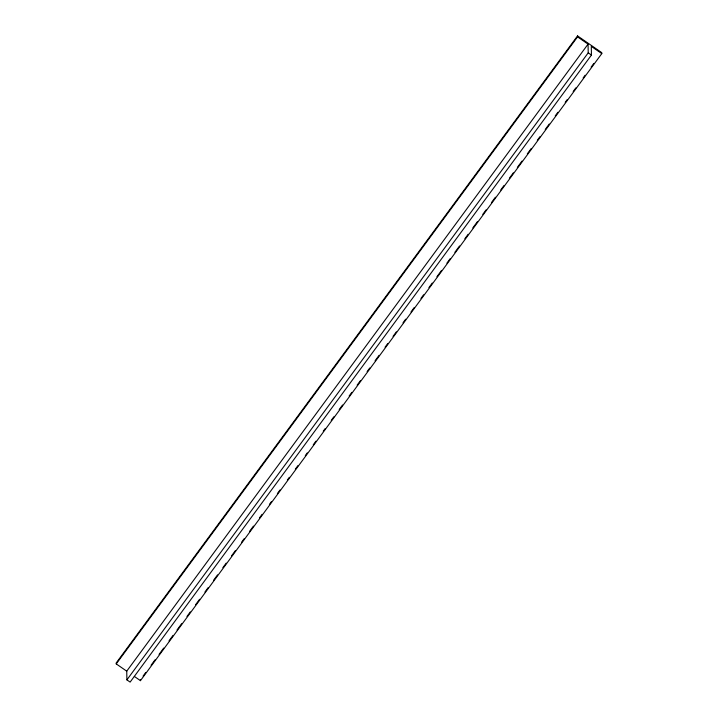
<?xml version="1.0" encoding="UTF-8"?>
<svg xmlns="http://www.w3.org/2000/svg" width="718" height="718" viewBox="0 0 718 718"><rect width="100%" height="100%" fill="white"/><g stroke="black" fill="none" stroke-linecap="round" stroke-linejoin="round"><path stroke-width="1.08" d="M601.783 53.617L601.765 52.647L577.541 35.9L116.217 662.938L116.235 663.908L126.736 671.168L126.898 679.865L130.129 682.1L591.452 55.062L591.291 46.356L601.783 53.617L140.459 680.655L134.338 676.428M116.235 663.908L577.559 36.869L577.541 35.9M126.736 671.168L588.06 44.13L577.559 36.869M126.898 679.865L588.221 52.827L588.06 44.13M143.097 676.078L145.754 672.461M151.076 665.236L155.061 659.815M159.055 654.394L163.704 648.067M169.026 640.842L173.011 635.421M177.005 630L181.654 623.673M186.967 616.448L190.297 611.924M195.61 604.7L199.604 599.279M204.917 592.054L208.247 587.53M213.56 580.306L217.545 574.885M222.867 567.66L226.188 563.136M231.51 555.911L235.495 550.491M241.481 542.359L244.138 538.742M249.46 531.517L253.445 526.097M259.431 517.965L262.088 514.348M269.403 504.413L271.395 501.702M277.372 493.571L280.038 489.954M287.344 480.019L289.336 477.308M295.322 469.168L297.979 465.56M305.294 455.616L307.286 452.905M313.272 444.774L315.929 441.166M323.244 431.222L325.236 428.511M331.222 420.38L333.879 416.772M339.192 409.538L342.522 405.024M349.163 395.986L351.829 392.369M357.142 385.144L360.463 380.63M367.113 371.592L369.77 367.975M375.092 360.75L379.077 355.329M385.063 347.198L387.72 343.581M393.042 336.356L396.363 331.842M403.013 322.804L405.67 319.187M410.983 311.962L414.313 307.439M420.954 298.41L423.62 294.793M428.933 287.568L432.254 283.045M436.912 276.726L441.561 270.399M446.883 263.174L450.204 258.651M454.862 252.332L459.511 246.005M464.833 238.78L468.154 234.256M472.803 227.929L477.461 221.611M482.774 214.377L486.104 209.862M491.417 202.638L495.411 197.217M500.724 189.983L504.045 185.468M509.367 178.243L513.352 172.823M517.346 167.402L521.995 161.074M527.317 153.849L531.302 148.42M537.288 140.288L539.945 136.68M545.258 129.446L549.252 124.026M555.229 115.894L557.895 112.286M565.201 102.342L567.202 99.631M573.179 91.5L575.836 87.892M583.151 77.948L585.143 75.237M591.129 67.106L593.786 63.489M588.221 52.827L591.452 55.062M140.441 679.695L140.459 680.655"/></g></svg>
